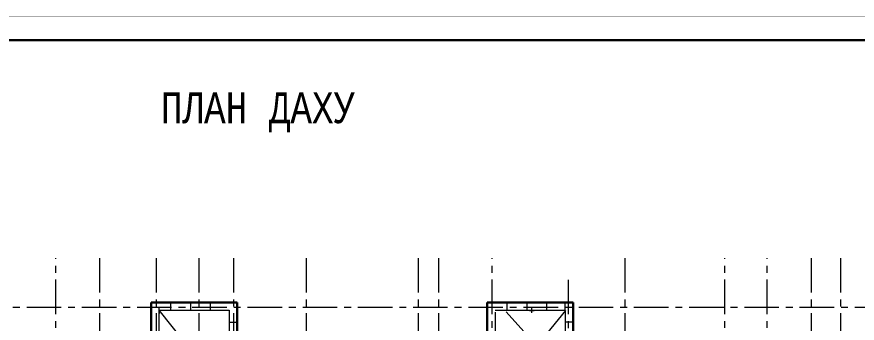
# Model space of a CAD drawing. Header units: millimetres. Extents: x -689206 to 4969298, y -1019800 to 703299.
# Drawn here: x 806179 to 860309, y -333639 to -313889 of the extents above; entities that cross this region are included whole.
import ezdxf

# ---------------------------------------------------------------- set-up
doc = ezdxf.new("R2010")
doc.units = ezdxf.units.MM
doc.linetypes.add('осеваяX2', pattern=[101.6, 63.5, -12.7, 12.7, -12.7])
doc.layers.add('внешняярамка', color=7, linetype='Continuous', lineweight=5, plot=False)
for name, color, linetype, lineweight in [('Відомість заповнення дверних та віконних прорізів', 7, 'Continuous', 5), ('РАЗМЕРЫ', 7, 'Continuous', 9), ('стены', 7, 'Continuous', 20), ('Штамп', 7, 'Continuous', 5)]:
    doc.layers.add(name, color=color, linetype=linetype, lineweight=lineweight)
doc.styles.add('Аннотативный', font='isocteur.ttf', dxfattribs={"width": 0.7, "height": 250})

msp = doc.modelspace()

# ---------------------------------------------------------------- linework, layer by layer
at = {"layer": 'внешняярамка', "lineweight": 5, "ltscale": 50, "const_width": 3}
msp.add_lwpolyline([(762610, -402918.3), (888508.7, -402918.3), (888508.7, -313890), (762610, -313890), (762610, -402918.3)], dxfattribs=at)
at = {"layer": 'РАЗМЕРЫ', "linetype": 'осеваяX2', "lineweight": 5, "ltscale": 35}
for p, q in [((808700.1, -379282.6), (808700.1, -329444.9)), ((811510.8, -329444.9), (811510.8, -379282.6)), ((817902.3, -329444.9), (817982.3, -379282.6)), ((820146.3, -329441.3), (820146.3, -379282.6)), ((824820.2, -329441.3), (824820.2, -379282.6)), ((832030.2, -329441.3), (832030.2, -379282.6)), ((836800.2, -379282.6), (836800.2, -329441.3)), ((851780, -379282.6), (851780, -329441.3)), ((854502.5, -379282.6), (854502.5, -329441.3)), ((859241.7, -329441.3), (859241.7, -379282.6)), ((796147.4, -332608.8), (863350.1, -332610))]:
    msp.add_line(p, q, dxfattribs=at)
at = {"layer": 'РАЗМЕРЫ', "linetype": 'ByBlock', "lineweight": 9, "ltscale": 35}
for p, q in [((816110.1, -332808.3), (816110.1, -332300.3)), ((817380.1, -332808.3), (817380.1, -332300.3)), ((818650.1, -332808.3), (818650.1, -332300.3)), ((837752.2, -332300.3), (837752.2, -332810.3)), ((839022.2, -332300.3), (839022.2, -332810.3)), ((840292.2, -332300.3), (840292.2, -332810.3)), ((841500.3, -332808.3), (841500.3, -332298.3)), ((819850.2, -333570.3), (820368.2, -333570.3)), ((842010.3, -333570.3), (841500.3, -333570.3))]:
    msp.add_line(p, q, dxfattribs=at)
at = {"layer": 'РАЗМЕРЫ', "linetype": 'ByBlock', "lineweight": 20}
msp.add_line((815350.1, -332808.3), (819850.2, -332808.3), dxfattribs=at)
at = {"layer": 'РАЗМЕРЫ', "lineweight": 13, "ltscale": 150}
for p, q in [((819970.2, -338552.5), (815350.1, -332808.3)), ((836880.2, -338562.5), (841540.3, -332810.3))]:
    msp.add_line(p, q, dxfattribs=at)
at = {"layer": 'РАЗМЕРЫ', "lineweight": 9, "ltscale": 150}
msp.add_line((839022.5, -334392.2), (837705.2, -332902.8), dxfattribs=at)
at = {"layer": 'стены', "linetype": 'осеваяX2', "lineweight": 5, "ltscale": 35}
for p, q in [((815150.1, -329444.9), (815150.1, -379282.6)), ((833350.1, -329441.3), (833350.1, -379282.6)), ((845350.1, -329441.3), (845350.1, -379282.6)), ((857350.1, -329441.3), (857350.1, -379282.6)), ((841690.3, -330842.8), (841690.3, -379282.6))]:
    msp.add_line(p, q, dxfattribs=at)
at = {"layer": 'стены', "lineweight": 30}
for p, q in [((814840.1, -337550.4), (814840.1, -332300.3)), ((814840.1, -332300.3), (820368.2, -332300.3)), ((820368.2, -332300.3), (820368.2, -334808.3)), ((842010.3, -332300.3), (836482.2, -332300.3)), ((836482.2, -332300.3), (836482.2, -334808.3)), ((842010.8, -339710.5), (842010.3, -332300.3))]:
    msp.add_line(p, q, dxfattribs=at)
at = {"layer": 'стены'}
for p, q in [((815350.1, -332958.3), (815350.1, -332658.3)), ((815350.1, -332808.3), (815350.1, -333019.3)), ((839200.1, -332810.3), (839500.1, -332810.3)), ((839350.1, -332960.3), (839350.1, -332660.3))]:
    msp.add_line(p, q, dxfattribs=at)
at = {"layer": 'стены', "lineweight": 13}
for p, q in [((815350.1, -336808.3), (815350.1, -332808.3)), ((819850.2, -332808.3), (819850.2, -336808.3)), ((837000.2, -332808.3), (841500.3, -332808.3)), ((841500.3, -332810.3), (841176.3, -332810.3)), ((841500.3, -332810.3), (841500.3, -336808.3)), ((837000.2, -332918.3), (837000.2, -336808.3))]:
    msp.add_line(p, q, dxfattribs=at)
at = {"layer": 'стены', "color": 1, "linetype": 'осеваяX2', "lineweight": 15, "ltscale": 10}
msp.add_line((839200.1, -332810.3), (839500.1, -332810.3), dxfattribs=at)
at = {"layer": 'Штамп', "lineweight": 30}
msp.add_lwpolyline([(768605.2, -401419.5), (887009.9, -401419.5), (887009.9, -315388.8), (768605.2, -315388.8)], close=True, dxfattribs=at)

# ---------------------------------------------------------------- texts
at = {"layer": 'Відомість заповнення дверних та віконних прорізів', "ltscale": 50, "insert": (815460, -318763.4), "char_height": 1981.6, "width": 41013.368, "attachment_point": 1, "style": 'Аннотативный'}
msp.add_mtext('ПЛАН ДАХУ', dxfattribs=at)

doc.saveas('drawing.dxf')
